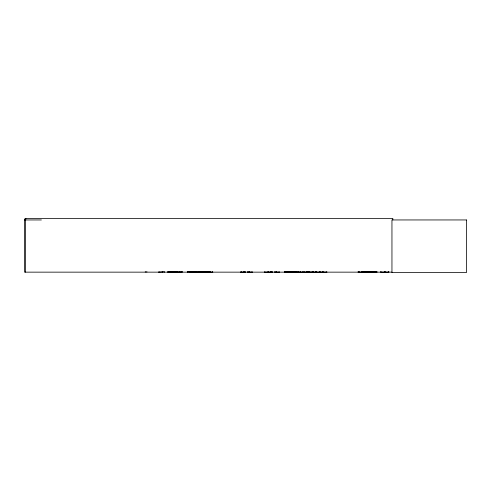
<?xml version="1.0" encoding="UTF-8"?>
<svg xmlns="http://www.w3.org/2000/svg" width="491" height="491" viewBox="0 0 491 491"><rect width="100%" height="100%" fill="white"/><g stroke="black" fill="none" stroke-linecap="round" stroke-linejoin="round"><path stroke-width="0.74" d="M197.928 272.131L197.928 271.713M359.437 272.131L359.473 271.713M367.329 272.131L367.336 271.713M362.72 271.916L377.027 271.916L358.166 272.094M366.053 272.131L366.059 271.713M388.663 272.131L388.676 271.713M190.569 272.082L190.588 271.713M198.211 272.131L198.303 271.713M309.091 272.082L309.121 271.713M316.02 272.094L315.983 271.713M315.952 272.082L315.891 271.603M158.703 272.149L164.522 271.75L164.565 272.149M296.693 272.149L296.736 271.603M240.731 272.149L245.353 272.094M181.989 271.75L179.528 272.131L179.497 271.713M181.977 272.082L181.879 271.603M173.433 272.094L173.354 271.492M264.496 272.094L272.444 272.094M270.253 272.094L270.296 271.75M292.157 272.094L292.2 271.75L292.243 272.149M241.007 272.094L241.05 271.75M204.692 272.094L204.741 271.75L204.796 272.149M26.084 218.961L24.55 218.961L24.55 272.149L392.051 272.149M24.55 219.95L41.391 219.95M167.818 271.805L177.65 271.805M200.015 271.805L209.847 271.805M284.559 271.805L294.391 271.805M167.799 271.934L177.668 271.946M199.997 271.946L209.866 271.934M284.541 271.934L294.41 271.946M362.72 272.02L377.027 272.02M167.805 272.118L177.662 272.118M187.617 271.75L209.853 272.118M212.824 272.131L210.381 272.094M247.691 272.149L247.691 271.713L247.734 272.039L252.405 272.131M274.782 272.149L274.782 271.713L274.831 272.039L279.496 272.131M284.547 272.118L326.932 272.094M388.841 271.713L388.854 272.149L380.77 272.131L380.783 271.713M212.505 272.094L212.456 271.75L212.4 272.149M298.602 272.094L298.559 271.75M300.277 272.082L300.302 271.603M199.984 272.082L199.966 271.713M190.078 272.131L190.035 271.713M319.721 272.039L319.739 271.603M192.343 272.149L192.251 271.713M380.948 272.094L380.948 271.713M366.231 272.094L366.225 271.713M358.332 272.094L358.332 271.713M392.818 219.95L392.818 218.409L25.415 218.409L25.415 272.149M385.012 271.603L385.012 272.149M384.883 271.603L384.883 272.149M384.741 271.603L384.741 272.149M384.606 271.603L384.606 272.149M363.555 271.603L363.524 272.149M363.279 271.603L363.254 272.149M362.395 271.603L362.395 272.149M362.272 271.603L362.272 272.149M362.125 271.603L362.125 272.149M361.996 271.603L361.996 272.149M358.166 271.713L358.16 272.149M326.736 271.713L326.736 272.149M322.986 271.603L322.986 272.149M322.869 271.713L322.869 272.149M322.747 271.603L322.747 272.149M319.979 271.603L319.979 272.149M319.85 271.713L319.893 272.149M319.696 271.713L319.696 272.149M316.198 271.713L316.198 272.149M315.645 271.603L315.645 272.149M313.172 271.603L313.172 272.149M312.927 271.603L312.927 272.149M312.62 271.713L312.62 272.149M311.988 271.713L311.988 272.149M309.944 271.713L309.944 272.149M308.078 271.603L308.078 272.149M307.814 271.603L307.814 272.149M306.488 271.603L306.488 272.149M306.224 271.603L306.224 272.149M304.359 271.713L304.359 272.149M303.309 271.713L303.309 272.149M302.315 271.713L302.315 272.149M300.228 271.713L300.228 272.149M300.136 271.603L300.136 272.149M298.516 271.713L298.516 272.149M297.037 271.713L297.037 272.149M296.926 271.603L296.926 272.149M295.422 271.603L295.422 272.149M295.257 271.603L295.257 272.149M294.68 271.713L294.68 272.149M279.127 271.713L279.127 272.149M276.298 271.603L276.298 272.149M276.151 271.603L276.151 272.149M272.536 271.713L272.536 272.149M271.173 271.603L271.173 272.149M271.02 271.603L271.02 272.149M270.332 271.713L270.332 272.149M268.276 271.603L268.276 272.149M268.19 271.713L268.19 272.149M268.086 271.603L268.086 272.149M264.784 271.713L264.784 272.149M252.036 271.713L252.036 272.149M249.207 271.603L249.207 272.149M249.054 271.603L249.054 272.149M245.445 271.713L245.445 272.149M244.082 271.603L244.082 272.149M243.929 271.603L243.929 272.149M241.099 271.713L241.099 272.149M210.535 271.603L210.535 272.149M210.461 271.603L210.461 272.149M210.277 271.713L210.277 272.149M204.618 271.603L204.618 272.149M204.544 271.603L204.544 272.149M202.673 271.713L202.673 272.149M201.003 271.492L201.003 272.149M199.677 271.492L199.677 272.149M196.056 271.603L196.056 272.149M195.792 271.603L195.792 272.149M194.767 271.603L194.767 272.149M194.497 271.603L194.497 272.149M194.319 271.603L194.319 272.149M194.117 271.603L194.123 272.149M193.841 271.603L193.853 272.149M191.159 271.603L191.159 272.149M190.962 271.603L190.962 272.149M189.655 271.713L189.655 272.149M188.912 271.713L188.912 272.149M187.801 271.603L187.801 272.149M187.728 271.603L187.728 272.149M187.562 271.713L187.562 272.149M182.044 271.713L182.044 272.149M181.805 271.603L181.805 272.149M181.136 271.713L181.136 272.149M179.952 271.713L179.952 272.149M178.638 271.713L178.638 272.149M176.969 271.713L176.969 272.149M174.686 271.492L174.686 272.149M174.06 271.603L174.06 272.149M173.605 271.713L173.636 272.149M173.151 271.492L173.151 272.149M162.509 271.603L162.509 272.149M162.318 271.603L162.318 272.149M159.016 271.713L159.016 272.149M146.827 271.492L146.827 272.149M145.293 271.492L145.293 272.149M466.45 219.95L391.953 219.95L391.953 272.591L466.45 272.591L466.45 219.95M179.08 272.149L179.08 271.713L179.055 272.149"/></g></svg>
